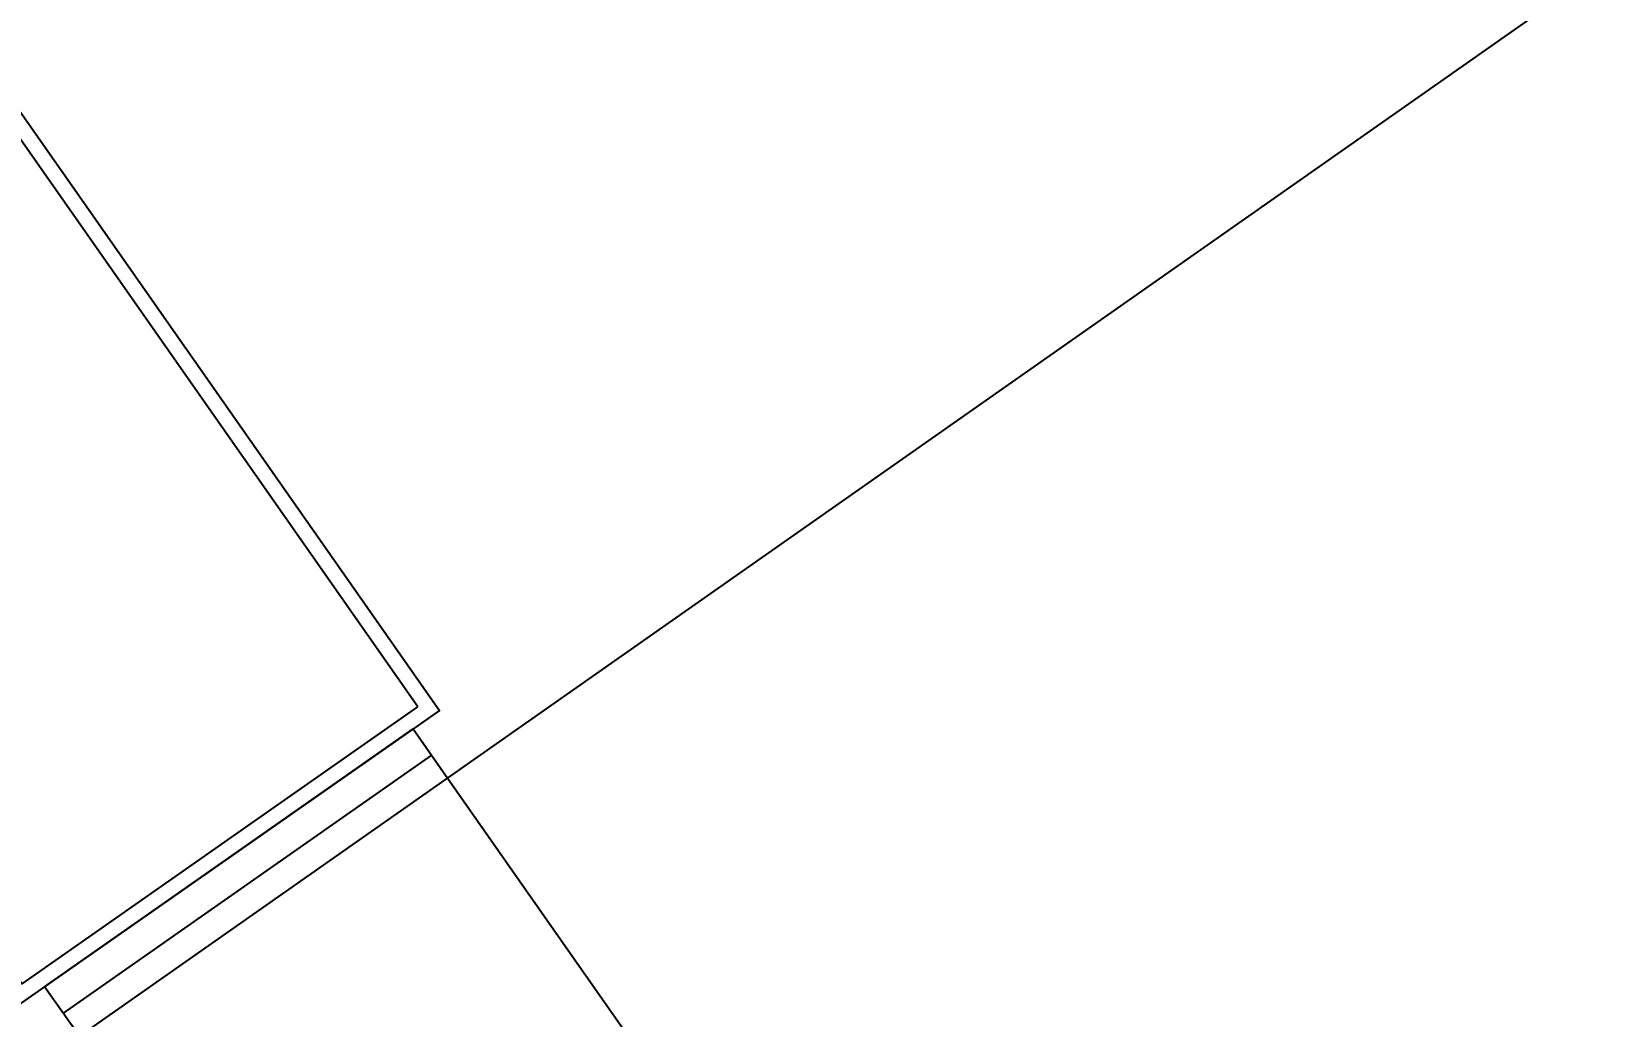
# Model space of a CAD drawing. Header units: millimetres. Extents: x 152904052 to 153933663, y 538271515 to 539240469.
# Drawn here: x 153457335 to 153460393, y 538571438 to 538573354 of the extents above; entities that cross this region are included whole.
import ezdxf
from ezdxf.enums import TextEntityAlignment as Align

# ---------------------------------------------------------------- set-up
doc = ezdxf.new("R2010")
doc.units = ezdxf.units.MM
doc.layers.add('POWR', color=5, linetype='Continuous')
doc.layers.add('TEXT', color=7, linetype='Continuous')
doc.styles.get("Standard").update_dxf_attribs({"font": 'Gulim.ttf'})

msp = doc.modelspace()

# ---------------------------------------------------------------- linework, layer by layer
at = {"layer": 'POWR', "color": 7}
msp.add_lwpolyline([(153469780.4, 538584074.6), (153471663.2, 538581385.6), (153446937.2, 538564042.2), (153445040.3, 538566751.3), (153469780.4, 538584074.6)], dxfattribs=at)
for points in [[(153456407.5, 538574491), (153458128.2, 538572033.5), (153457309, 538571459.9), (153455588.3, 538573917.4)], [(153458086.4, 538572040.8), (153456399.2, 538574450.4), (153455629.2, 538573911.3), (153457316.4, 538571501.7)], [(153458112.8, 538571946.5), (153457396.1, 538571444.6), (153457360.2, 538571495.8), (153458077, 538571997.7)]]:
    msp.add_lwpolyline(points, close=True, dxfattribs=at)
msp.add_lwpolyline([(153458112.8, 538571946.5), (153458614.7, 538571229.7, -0.414214), (153457396.1, 538571444.6)], format="xyb", dxfattribs=at)

# ---------------------------------------------------------------- texts
at = {"layer": 'TEXT'}
msp.add_text('전기실#CD', height=4550, rotation=34.9999, dxfattribs=at).set_placement((153466474.5, 538561025.3), align=Align.CENTER)

doc.saveas('drawing.dxf')
